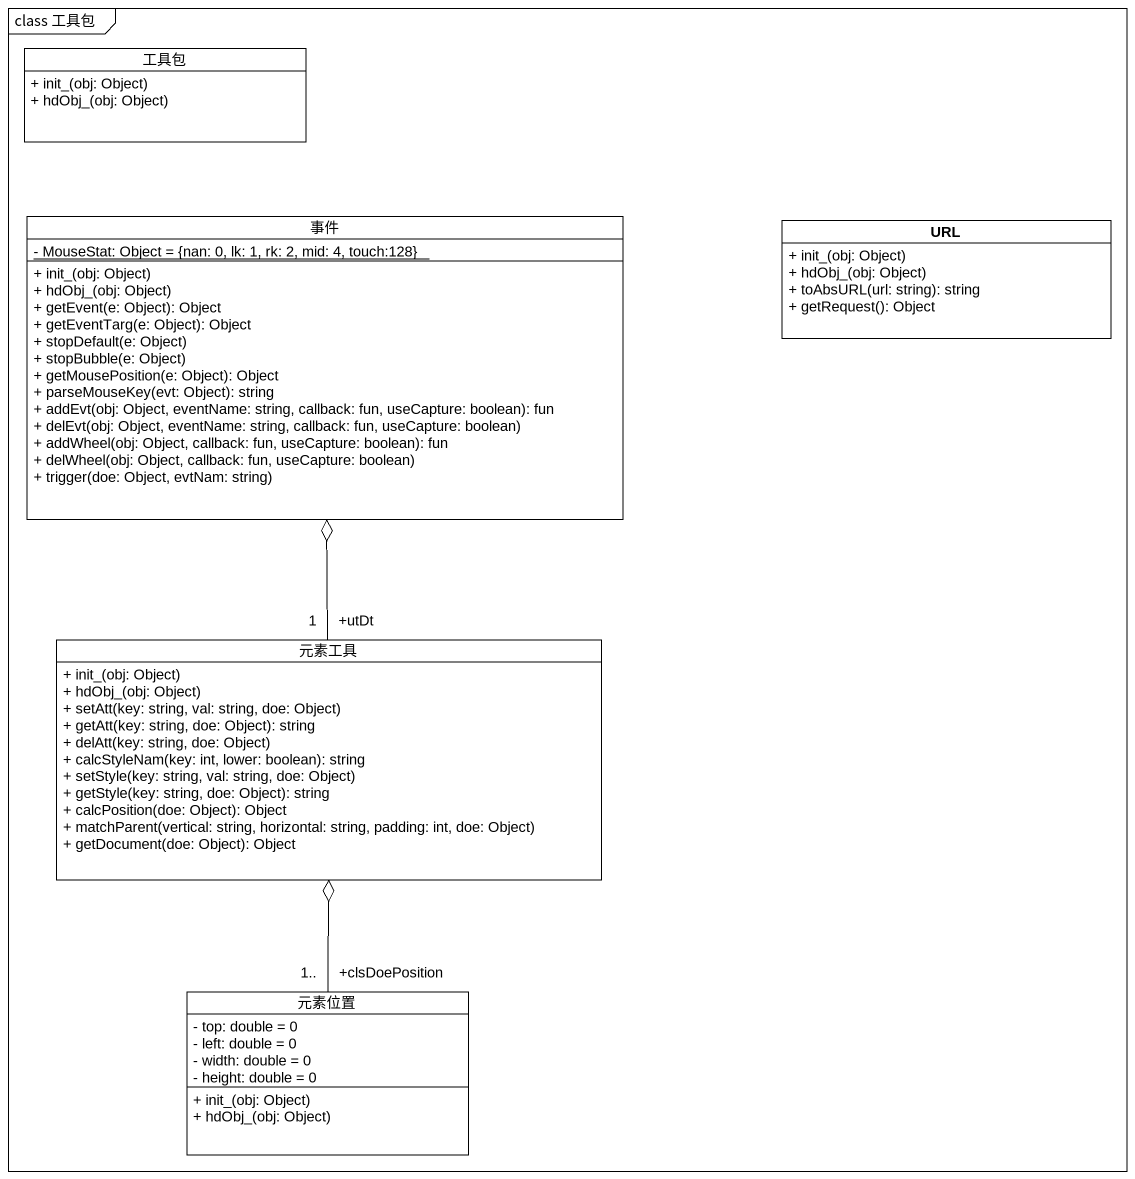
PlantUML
@startuml
mainframe class 工具包
hide circle
hide empty members
skinparam classAttributeIconSize 0
class 工具包 {
  + init_(obj: Object)
  + hdObj_(obj: Object)
}
class 事件 {
  {static} - MouseStat: Object = {nan: 0, lk: 1, rk: 2, mid: 4, touch:128}
  + init_(obj: Object)
  + hdObj_(obj: Object)
  + getEvent(e: Object): Object
  + getEventTarg(e: Object): Object
  + stopDefault(e: Object)
  + stopBubble(e: Object)
  + getMousePosition(e: Object): Object
  + parseMouseKey(evt: Object): string
  + addEvt(obj: Object, eventName: string, callback: fun, useCapture: boolean): fun
  + delEvt(obj: Object, eventName: string, callback: fun, useCapture: boolean)
  + addWheel(obj: Object, callback: fun, useCapture: boolean): fun
  + delWheel(obj: Object, callback: fun, useCapture: boolean)
  + trigger(doe: Object, evtNam: string)
}
class URL {
  + init_(obj: Object)
  + hdObj_(obj: Object)
  + toAbsURL(url: string): string
  + getRequest(): Object
}
class 元素工具 {
  + init_(obj: Object)
  + hdObj_(obj: Object)
  + setAtt(key: string, val: string, doe: Object)
  + getAtt(key: string, doe: Object): string
  + delAtt(key: string, doe: Object)
  + calcStyleNam(key: int, lower: boolean): string
  + setStyle(key: string, val: string, doe: Object)
  + getStyle(key: string, doe: Object): string
  + calcPosition(doe: Object): Object
  + matchParent(vertical: string, horizontal: string, padding: int, doe: Object)
  + getDocument(doe: Object): Object
}
class 元素位置 {
  - top: double = 0
  - left: double = 0
  - width: double = 0
  - height: double = 0
  + init_(obj: Object)
  + hdObj_(obj: Object)
}
元素工具 "+utDt\n1" -up-o 事件
元素位置 "+clsDoePosition\n1.." -up-o 元素工具
@enduml
